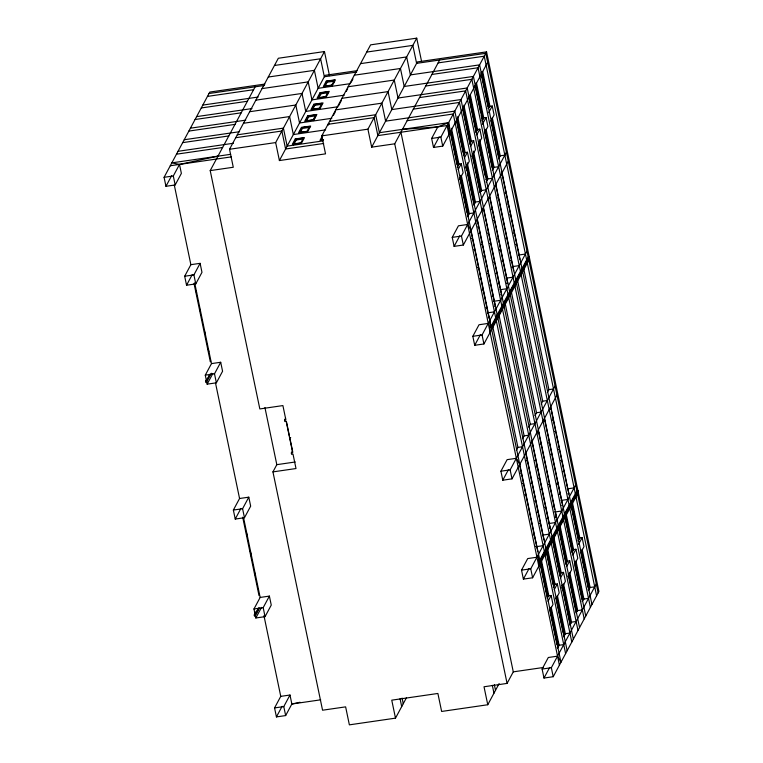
<?xml version="1.0" encoding="UTF-8"?>
<svg xmlns="http://www.w3.org/2000/svg" width="763" height="763" viewBox="0 0 763 763"><rect width="100%" height="100%" fill="white"/><g stroke="black" fill="none" stroke-linecap="round" stroke-linejoin="round"><path stroke-width="1.14" d="M230.645 154.317L171.828 162.862L179.505 164.407L181.375 173.401L175.175 184.961L165.952 186.306L164.083 177.312L209.787 92.065L264.904 84.064M165.952 186.306L171.637 175.709M175.175 184.961L173.306 175.967L179.505 164.407L217.96 156.157M406.345 697.926L395.501 718.145L349.368 724.85L345.629 706.862L322.558 710.21L272.944 471.887L296.006 468.539L293.011 454.147L291.628 454.347L291.342 453.003L292.725 452.802L286.173 421.319L284.79 421.529L284.513 420.175L285.896 419.974L282.901 405.582L259.83 408.939L210.207 170.607L255.147 86.81M210.207 170.607L233.278 167.259L229.529 149.271L278.333 58.255L324.466 51.55L329.482 75.661M190.874 264.675L200.106 263.34L201.976 272.334L195.776 283.893L186.553 285.228L184.675 276.235L190.874 264.675L174.307 185.123M186.553 285.228L192.228 274.632M195.776 283.893L193.907 274.899L200.106 263.34M421.51 61.116L416.722 38.15L370.599 44.855L321.795 135.871L325.534 153.859L279.401 160.564L275.662 142.576L324.466 51.55M279.401 160.564L325.114 75.318L357.408 70.625M293.421 143.93L296.015 139.095L303.397 138.027L300.803 142.862L293.421 143.93L293.612 144.836L296.206 139.991L296.015 139.095M302.215 127.535L299.621 132.381L307.003 131.303L309.597 126.467L302.215 127.535L302.406 128.432L300.326 132.304M308.414 115.976L305.82 120.821L313.202 119.743L315.796 114.908L308.414 115.976L308.605 116.882L306.526 120.754M314.614 104.417L312.019 109.262L319.401 108.184L321.996 103.348L314.614 104.417L314.795 105.323L312.725 109.195M320.813 92.857L318.219 97.702L325.591 96.634L328.195 91.789L320.813 92.857L320.994 93.763L318.924 97.635M327.003 81.307L327.193 82.204L324.599 87.039L324.409 86.143L327.003 81.307L334.385 80.229L333.536 83.062M331.981 85.971L331.791 85.075L334.385 80.229M313.383 120.649L314.947 117.74M322.93 134.917L320.021 140.335L323.483 139.839M328.157 125.17L329.13 123.358M333.383 115.413L335.329 111.799M338.619 105.666L341.519 100.249M346.268 91.398L347.718 88.689M351.009 82.547L352.945 78.932M322.139 137.979L321.099 139.915L323.207 139.61M210.712 361.052L210.33 361.776L194.002 283.369M211.475 363.608L220.698 362.263L222.577 371.257L216.377 382.816L207.145 384.161L205.276 375.167L211.475 363.608L194.67 282.892M211.332 373.241L206.678 381.91L205.762 382.044L206.601 379.221M205.762 382.044L209.892 374.337M210.111 374.271L206.496 381.014L205.571 381.147M207.145 384.161L212.829 373.565M216.377 382.816L214.498 373.822L220.698 362.263M439.66 60.01L394.729 143.806L371.667 147.164L367.919 129.176L416.722 38.15M371.667 147.164L417.371 61.917L486.565 51.865L598.917 591.468L553.213 676.714L543.99 678.049L542.111 669.056L548.311 657.496L557.534 656.161L560.958 662.265L448.606 122.662L379.411 132.714L375.663 114.727L329.54 121.422M487.662 62.308L442.731 146.105L433.508 147.44L431.639 138.446L437.828 126.887L448.606 122.662L448.93 134.546M239.563 498.506L248.786 497.171L250.665 506.165L244.465 517.715L235.233 519.059L233.364 510.065L239.563 498.506L215.528 383.093M284.513 420.175L285.62 418.105M433.508 147.44L439.192 136.844M235.233 519.059L240.917 508.463M442.731 146.105L440.861 137.111L486.565 51.865M244.465 517.715L242.586 508.73L248.786 497.171M272.944 471.887L276.816 464.667L264.923 407.537M291.342 453.003L292.382 451.076M469.483 143.225L470.418 141.479L463.313 107.364M475.673 131.665L476.608 129.92L469.503 95.804M481.873 120.106L482.807 118.37L475.702 84.245M488.072 108.546L489.007 106.81L481.901 72.685M457.275 167.24L458.945 164.121L451.477 128.279M463.465 155.681L465.144 152.571L457.676 116.72M469.665 144.121L471.334 141.012L463.875 105.16M475.864 132.562L477.533 129.452L470.313 94.765M482.063 121.012L483.732 117.893L476.513 83.205M482.712 71.646L489.932 106.334L489.35 107.421L481.882 71.569M458.153 169.567L461.253 163.787L458.945 164.121M464.343 158.008L467.442 152.228L465.144 152.571M470.542 146.458L473.642 140.678L471.334 141.012M476.741 134.898L479.841 129.119L477.533 129.452M482.426 124.302L486.041 117.559L483.732 117.893M488.625 112.743L492.24 106L489.932 106.334M459.507 179.524L463.122 172.781L461.253 163.787M465.707 167.965L469.321 161.222L467.442 152.228M471.896 156.405L475.521 149.672L473.642 140.678M478.611 143.892L481.711 138.113L479.841 129.119M484.81 132.333L487.91 126.553L486.041 117.559M491.01 120.773L494.109 114.994L492.24 106M508.263 161.231L463.332 245.028L454.109 246.373L452.23 237.379L458.429 225.819L467.652 224.475L471.076 230.579M260.164 597.439L269.387 596.094L271.256 605.088L265.057 616.647L255.834 617.982L253.965 608.988L260.164 597.439L243.597 517.877M467.385 215.805L468.32 214.06L460.499 176.53M473.585 204.246L474.519 202.5L466.698 164.97M479.774 192.686L480.709 190.95L472.898 153.411M467.566 216.702L469.245 213.592L461.3 175.433M473.766 205.142L475.435 202.033L467.252 162.719M473.451 151.16L481.634 190.473L481.052 191.561L473.108 153.401M486.165 182.033L487.834 178.914L479.65 139.6M492.364 170.473L494.033 167.355L486.088 129.195M498.554 158.914L500.232 155.795L492.288 117.636M259.496 608.035L255.367 615.741L254.441 615.875L254.26 614.968L256.32 611.115M254.441 615.875L258.571 608.168M258.791 608.092L255.176 614.835L254.26 614.968M454.109 246.373L459.784 235.777M255.834 617.982L261.518 607.396M463.332 245.028L461.462 236.034L506.394 152.238M265.057 616.647L263.187 607.653L269.387 596.094M528.864 260.154L483.933 343.96L474.7 345.296L472.831 336.302L479.03 324.742L488.253 323.407M280.755 696.361L289.988 695.026L291.857 704.011L285.658 715.57L276.435 716.915L274.556 707.921L280.755 696.361L263.95 615.655M506.718 283.416L507.796 282.997L506.87 283.13M474.7 345.296L480.385 334.699M276.435 716.915L282.11 706.319M483.933 343.96L482.054 334.967L526.985 251.161M285.658 715.57L283.788 706.576L289.988 695.026M494.31 321.481L491.21 327.26L492.135 327.127L529.474 257.484L528.397 257.913L576.895 490.838L577.81 490.704L578.001 491.601L577.076 491.734M498.439 313.774L501.539 307.994M505.154 301.251L507.738 296.435M511.353 289.692L513.928 284.876M515.807 280.126L516.732 279.992L516.923 280.889L515.998 281.022L520.128 273.326M438.115 62.9L484.247 56.204L526.661 259.897L527.576 259.763L527.767 260.669L526.842 260.803L522.197 269.473L523.122 269.339L522.932 268.433L522.006 268.566M491.944 326.23L529.284 256.587L528.358 256.721L491.019 326.364L491.944 326.23L492.135 327.127M556.952 395.062L512.021 478.859L502.788 480.194L500.919 471.2L507.118 459.65L516.341 458.305L519.765 464.409M516.379 450.304L517.924 447.414L492.679 326.173M522.579 438.744L524.124 435.864L498.878 314.614M528.769 427.194L530.323 424.304L505.077 303.054M534.968 415.635L536.523 412.745L511.277 291.495M541.167 404.075L542.712 401.185L517.476 279.935M547.367 392.516L548.912 389.626L523.666 268.385M502.788 480.194L508.473 469.598M512.021 478.859L510.142 469.865L555.073 386.068M577.543 493.985L532.612 577.782L523.389 579.127L521.52 570.133L527.71 558.573L536.942 557.228M537.886 551.496L534.405 535.826M544.086 539.937L542.951 535.512M555.407 517.247L556.485 516.828L555.559 516.961M523.389 579.127L529.074 568.53M532.612 577.782L530.743 568.788L575.674 484.991M547.128 547.605L550.743 540.862L571.802 642.036M554.873 533.156L555.903 531.229M559.517 524.486L562.617 518.706M565.717 512.927L568.817 507.147M571.802 503.16L570.886 503.294L573.461 498.477M576.561 492.698L575.531 494.624L576.456 494.491L576.265 493.594L575.34 493.728L526.842 260.803M540.633 560.052L577.972 490.418L577.047 490.552L539.708 560.185L540.633 560.052L548.244 596.895L548.826 595.808L541.358 559.966M395.501 718.145L391.753 700.167L437.886 693.462L441.634 711.45L487.767 704.745L499.126 683.562M546.966 598.02L547.901 596.284L540.557 561.024M565.555 563.352L566.489 561.606L559.155 526.346M571.754 551.792L572.689 550.047L565.583 515.922M577.953 540.233L578.888 538.487L571.783 504.372M553.347 587.367L555.025 584.248L547.557 548.406M559.546 575.807L561.215 572.689L553.757 536.847M565.745 564.248L567.414 561.129L559.956 525.287M571.945 552.689L573.614 549.579L566.146 513.728M578.144 541.129L579.813 538.02L572.345 502.168M548.034 601.254L551.134 595.474L548.826 595.808M554.224 589.694L557.324 583.914L555.025 584.248M560.423 578.135L563.523 572.355L561.215 572.689M566.623 566.575L569.723 560.795L567.414 561.129M572.822 555.016L575.922 549.236L573.614 549.579M578.507 544.42L582.121 537.686L579.813 538.02M487.767 704.745L484.019 686.767L507.08 683.41L513.28 671.85L400.928 132.247M549.904 610.247L553.003 604.468L551.134 595.474M556.103 598.688L559.203 592.908L557.324 583.914M561.778 588.092L565.402 581.349L563.523 572.355M567.977 576.532L571.592 569.789L569.723 560.795M574.692 564.01L577.791 558.23L575.922 549.236M580.891 552.45L583.991 546.67L582.121 537.686M557.267 647.491L558.201 645.746L550.381 608.206M563.466 635.932L564.401 634.187L556.58 596.656M569.656 624.372L570.59 622.627L562.779 585.097M575.855 612.813L576.79 611.068L568.979 573.538M582.055 601.254L582.989 599.508L575.178 561.978M588.254 589.694L589.189 587.949L581.368 550.419M557.448 648.388L559.126 645.269L551.182 607.119M563.647 636.828L565.316 633.71L557.371 595.56M569.847 625.269L571.516 622.16L563.571 584M569.77 572.441L577.715 610.6L577.133 611.678L569.188 573.518M575.97 560.881L583.914 599.041L583.333 600.119L575.388 561.969M588.435 590.591L590.114 587.481L582.169 549.322M543.99 678.049L549.665 667.453M553.213 676.714L551.344 667.72L596.275 583.924M300.012 702.265L291.857 704.011L320.689 699.824M274.461 65.475L320.594 58.77L324.342 76.758L356.626 72.075M366.726 52.075L412.85 45.37L416.598 63.358L485.793 53.315L528.206 257.007L529.131 256.873L529.312 257.78L528.397 257.913M268.261 77.034L314.394 70.33L318.142 88.317L350.427 83.625M360.527 63.634L406.66 56.929L410.399 74.917L479.593 64.865L570.886 503.294M209.014 93.515L264.37 85.475M207.46 96.405L253.593 89.7M262.071 88.594L308.195 81.889L311.943 99.877L344.237 95.184M354.328 75.194L400.461 68.489L404.199 86.477L473.394 76.424L515.998 281.022M327.193 82.204L334.576 81.126M324.409 86.143L331.791 85.075M202.815 105.075L258.171 97.035M201.27 107.965L247.393 101.26M431.915 74.459L478.048 67.754L520.461 271.456L521.387 271.323L521.568 272.219L520.643 272.362L569.141 505.287L570.066 505.154L570.257 506.05L569.332 506.184M255.872 100.153L301.995 93.448L305.744 111.436L338.038 106.744M348.128 86.753L394.261 80.048L398.009 98.036L467.204 87.983L509.798 292.582L510.724 292.448L510.533 291.552L509.617 291.685M320.994 93.763L327.327 92.838M196.616 116.625L251.971 108.584M195.07 119.514L241.194 112.819M249.673 111.713L295.806 105.008L299.544 122.996L331.838 118.303M341.929 98.313L388.062 91.608L391.81 109.595L461.005 99.543L503.599 304.141L504.524 304.008L504.343 303.111L503.418 303.245M425.716 86.019L471.849 79.314L514.262 283.016L515.187 282.882L515.368 283.779L514.453 283.912M314.795 105.323L321.128 104.397M190.416 128.184L245.772 120.144M188.871 131.074L235.004 124.379M419.516 97.578L465.649 90.873L508.063 294.575L508.988 294.442L509.179 295.338L508.253 295.472M243.473 123.263L289.606 116.567L293.354 134.555L325.639 129.863M335.739 109.862L381.862 103.167L385.611 121.155L454.805 111.102L545.907 548.635L546.823 548.502L554.443 585.335M308.605 116.882L315.987 115.804M184.226 139.743L239.582 131.703M182.672 142.633L228.805 135.938M413.327 109.138L459.45 102.433L501.863 306.135L502.788 306.001L502.979 306.898L502.054 307.031M237.274 134.822L283.407 128.127L287.155 146.114L322.902 140.917M235.729 137.712L281.862 131.017L285.6 149.004L323.665 143.473M327.985 124.312L374.118 117.616L377.866 135.604L447.061 125.552L559.413 665.155M302.406 128.432L309.788 127.364M178.027 151.303L233.383 143.263M489.007 106.81L488.082 106.944L480.976 72.819M176.472 154.193L222.605 147.497M407.127 120.697L453.26 113.992L495.673 317.694L496.589 317.561L496.78 318.457L495.855 318.591L544.353 551.525L545.278 551.382L545.469 552.288M229.529 149.271L275.662 142.576M321.795 135.871L367.919 129.176M296.206 139.991L303.588 138.923M481.882 118.503L482.807 118.37M170.273 165.752L231.399 156.873M475.692 130.053L476.608 129.92M164.083 177.312L173.306 175.967M431.639 138.446L440.861 137.111M500.232 155.795L504.839 155.127M494.033 167.355L498.64 166.687M501.367 175.089L502.292 174.956L501.701 172.123M487.834 178.914L492.45 178.246M485.983 179.524L486.908 179.391L479.097 141.851M495.168 186.649L496.093 186.515M481.634 190.473L486.25 189.806M480.709 190.95L479.793 191.084L472.211 154.679M505.068 192.848L505.993 192.715M497.514 197.894L498.439 197.76L495.502 183.683M475.435 202.033L480.051 201.365M474.519 202.5L473.594 202.634L467.433 173.067M507.405 204.093L508.33 203.959L502.483 175.852M482.96 210.664L483.885 210.531L483.303 207.746M491.315 209.453L492.24 209.32M469.245 213.592L473.852 212.915M467.395 214.193L468.32 214.06M509.655 214.889L510.581 214.756M493.651 220.688L494.577 220.555L491.067 203.692M477.752 226.945L478.668 226.811L477.504 221.194M184.675 276.235L193.907 274.899M452.23 237.379L461.462 236.034M479.107 233.468L480.032 233.335M487.643 233.144L488.568 233.011L487.214 226.497M471.553 238.504L472.478 238.371L470.714 229.911M513.451 233.096L514.367 232.963M497.447 238.905L498.373 238.771L497.104 232.696M505.888 238.132L506.813 237.999L504.782 228.242M481.443 244.704L482.369 244.57M489.798 243.492L490.723 243.359L489.55 237.732M473.89 249.749L474.815 249.615L472.659 239.267M515.788 244.341L516.713 244.208L515.349 237.684M499.698 249.692L500.614 249.558M499.879 250.598L500.805 250.464L499.45 243.941M483.79 255.948L484.715 255.815L483.351 249.291M518.516 255.061L525.44 254.05M493.68 262.148L494.605 262.014L490.905 244.255M502.035 260.936L502.96 260.803M510.571 260.622L511.496 260.488L509.341 250.14M477.59 267.508L478.515 267.374M512.326 266.621L519.241 265.61M511.935 267.136L512.85 267.002L511.687 261.385M487.49 273.707L488.406 273.574M496.026 273.392L496.951 273.259L495.588 266.735M479.927 278.753L480.852 278.619L479.593 272.544M506.127 278.18L513.041 277.169M489.827 284.952L490.752 284.818L487.242 267.956M498.182 283.741L499.097 283.598M482.273 289.988L483.198 289.854M499.927 289.73L506.851 288.729M500.671 294.69L501.596 294.556L497.934 277.98M492.164 296.197L493.089 296.063L491.734 289.539M493.728 301.29L500.652 300.288M494.472 306.249L495.397 306.116L494.071 300.784M485.974 307.756L486.889 307.623M487.528 312.849L494.453 311.848M497.218 314.804L498.144 314.671L498.325 315.567L497.409 315.701M488.282 317.809L489.197 317.675L487.872 312.344M205.276 375.167L214.498 373.822M472.831 336.302L482.054 334.967M548.912 389.626L553.528 388.958M290.713 437.542L289.797 437.676L292.696 451.61M542.712 401.185L547.329 400.518M550.056 408.92L550.981 408.787M536.523 412.745L541.129 412.068M544.048 421.376L544.963 421.243L544.391 418.458M552.393 420.165L553.318 420.022M530.323 424.304L534.939 423.627M276.816 464.667L295.262 461.987M537.848 432.936L538.773 432.802M554.739 431.4L555.655 431.267L551.363 410.628M524.124 435.864L528.74 435.187M517.924 447.414L522.541 446.746M540.185 444.18L541.11 444.047L539.756 437.523M548.54 442.96L549.465 442.826M558.526 449.617L559.451 449.483L558.192 443.408M550.876 454.204L551.802 454.071L548.292 437.209M526.432 460.776L527.357 460.642M534.977 460.461L535.893 460.318L533.747 449.979M560.776 460.404L561.702 460.27L560.528 454.653M233.364 510.065L242.586 508.73M500.919 471.2L510.142 469.865M536.332 466.975L537.257 466.842M520.423 473.232L521.348 473.098L519.994 466.575M563.113 471.648L564.038 471.515L561.883 461.167M538.668 478.22L539.594 478.086M522.579 483.57L523.504 483.437M531.115 483.256L532.04 483.122L529.884 472.783M548.568 484.419L549.494 484.286M556.923 483.208L557.839 483.074M557.104 484.104L558.03 483.971L556.675 477.447M541.015 489.465L541.94 489.321L540.671 483.256M524.915 494.815L525.841 494.682L523.885 485.287M567.205 488.892L574.129 487.881M577.238 491.448L578.154 491.315L540.814 560.958L539.889 561.091L546.089 549.532L567.157 650.705M559.26 494.443L560.185 494.31M567.949 493.842L568.874 493.709L566.566 483.656M534.815 501.014L535.74 500.881M561.005 500.442L567.93 499.441M570.695 502.397L571.621 502.264L579.231 539.098M544.715 507.223L545.631 507.09M561.759 505.402L562.674 505.268L558.22 484.915M553.251 506.909L554.167 506.775L552.813 500.251M537.152 512.259L538.077 512.126L534.472 494.815M554.815 512.002L561.73 511M564.496 513.957L565.421 513.823L565.602 514.72L564.687 514.853M547.052 518.468L547.977 518.335L544.467 501.463M563.132 517.743L564.057 517.61L563.867 516.713L562.951 516.847L514.92 286.163M539.498 523.504L540.423 523.37L538.268 513.022M548.616 523.561L555.531 522.56M558.297 525.516L559.222 525.383L566.833 562.217M558.487 526.413L559.413 526.279M549.36 528.521L550.285 528.387L548.959 523.056M556.933 529.303L557.858 529.169L557.677 528.273L556.752 528.406L508.721 297.723M533.299 535.063L534.224 534.93L533.051 529.303M542.417 535.121L549.331 534.119M552.097 537.076L553.022 536.942L560.633 573.776M577.963 538.621L578.888 538.487M535.636 546.298L536.561 546.165M536.217 546.68L543.142 545.679M566.489 561.606L565.574 561.74L558.936 529.894M253.965 608.988L263.187 607.653M521.52 570.133L530.743 568.788M590.114 587.481L594.72 586.814M589.189 587.949L588.263 588.092L584.944 572.164M547.901 596.284L546.976 596.418L539.87 562.293M583.914 599.041L588.521 598.364M582.989 599.508L582.064 599.642L574.959 565.526M577.715 610.6L582.331 609.923M576.79 611.068L575.865 611.201L568.292 574.806M571.516 622.16L576.132 621.483M569.675 622.761L570.59 622.627M565.316 633.71L569.932 633.042M563.475 634.32L564.401 634.187M559.126 645.269L563.733 644.601M513.28 671.85L543.266 667.501M274.556 707.921L283.788 706.576M542.111 669.056L551.344 667.72M402.483 129.357L437.828 126.887M577.324 492.898L598.144 592.918M575.998 496.875L596.599 595.808M491.706 118.723L499.651 156.882M581.587 550.409L589.532 588.559M491.486 118.732L499.307 156.272L498.382 156.405L491.038 121.145M571.353 505.545L591.945 604.468M508.53 204.904L509.121 207.736M509.312 208.68L513.013 226.439M513.203 227.345L515.159 236.74M516.904 245.152L517.495 247.985M517.695 248.929L519.05 255.443M519.25 256.387L519.841 259.229M550.581 406.898L551.163 409.683M555.845 432.163L558.001 442.511M559.67 450.513L560.309 453.613M564.229 472.411L566.375 482.76M571.096 505.64L577.725 537.486M580.92 552.832L584.477 569.885M569.799 508.435L590.4 607.358M475.692 83.129L483.151 118.98M485.506 130.282L493.451 168.442M565.812 515.969L573.032 550.657M485.297 130.292L493.108 167.831L492.183 167.965L489.579 155.452M516.465 283.273L585.746 616.027M498.62 198.657L500.776 208.995M500.967 209.901L504.572 227.212M507.004 238.905L509.159 249.243M513.051 267.947L513.642 270.779M545.163 422.187L545.755 425.02M545.955 425.964L547.309 432.487M547.5 433.432L548.092 436.264M551.992 454.967L555.683 472.726M555.884 473.67L556.475 476.503M475.015 85.513L480.7 112.81M481.176 115.089L481.653 117.359M484.848 132.705L489.102 153.172M564.897 517.2L571.764 550.18M563.599 519.994L584.2 618.917M469.731 95.842L476.951 130.53M479.307 141.842L487.252 180.001M510.266 294.833L579.556 627.587M489.503 196.186L490.084 198.971M490.285 199.916L490.867 202.748M494.767 221.461L496.923 231.799M498.582 239.801L499.231 242.901M501.005 251.409L505.297 272.048M505.488 272.944L507.643 283.283M538.583 431.906L539.555 436.579M541.31 444.991L541.902 447.824M542.092 448.768L543.447 455.282M543.647 456.226L544.238 459.059M544.439 460.003L545.793 466.527M546.003 467.557L551.83 495.53M552.03 496.475L552.622 499.307M554.367 507.719L554.758 509.608M555.159 511.496L556.322 517.114M468.825 97.073L475.454 128.918M478.887 145.399L485.278 176.11M557.41 531.553L578.001 630.476M463.532 107.402L470.752 142.09M562.989 585.078L570.934 623.237M552.956 537.905L560.3 573.166L559.374 573.299L552.746 541.453M504.076 306.392L573.356 639.146M484.085 211.475L486.231 221.775M486.422 222.72L487.013 225.552M488.768 233.955L489.35 236.788M494.805 262.958L495.397 265.791M497.142 274.203L497.734 277.036M531.792 440.623L533.556 449.083M536.084 461.224L540.452 482.226M542.121 490.228L544.277 500.566M548.168 519.279L548.759 522.111M462.864 109.767L469.493 141.613M561.854 585.231L569.436 621.626M551.659 540.729L551.477 539.832L550.552 539.966L502.521 309.282M457.333 118.961L464.562 153.649M466.908 164.961L474.853 203.111M556.79 596.637L564.734 634.797M457.113 118.923L464.219 153.039M546.756 549.465L554.1 584.725L553.175 584.859L546.07 550.733M478.859 227.708L483.16 248.347M484.925 256.845L487.052 267.06M490.943 285.763L491.534 288.595M493.289 297.007L493.88 299.84M525.602 452.182L529.703 471.877M532.231 484.019L534.262 493.775M540.605 524.267L542.76 534.605M456.665 121.327L463.294 153.172M466.012 166.239L466.966 170.788M555.893 597.925L563.237 633.185M544.544 552.422L565.612 653.595M451.143 130.521L458.363 165.209M460.471 175.356L468.663 214.67M550.6 608.197L558.545 646.356M450.914 130.473L458.019 164.598L457.094 164.732L449.989 130.607M475.006 250.512L477.152 260.851M477.342 261.757L479.374 271.514M481.043 279.516L485.535 301.099M485.726 301.995L487.681 311.399M519.403 463.742L519.794 465.63M521.549 474.042L522.13 476.875M522.331 477.819L523.685 484.343M526.031 495.578L528.273 506.374M528.463 507.271L529.732 513.346M529.923 514.291L530.514 517.123M530.714 518.067L532.069 524.582M532.269 525.526L532.851 528.358M459.812 177.798L467.156 213.058M549.694 609.484L557.038 644.745M394.729 143.806L507.08 683.41M494.338 684.678L495.511 690.305M492.326 685.317L493.957 693.195M328.195 91.789L328.376 92.685M325.591 96.634L325.782 97.53M319.401 108.184L319.583 109.09M402.082 698.078L403.245 703.705M400.06 698.727L401.7 706.595M286.516 421.929L289.415 435.873M196.072 290.722L196.549 293.021M199.916 309.168L200.392 311.476M204.474 331.075L204.951 333.383M208.318 349.521L208.795 351.829M246.439 532.622L246.916 534.92M250.283 551.067L251.475 556.828M254.842 572.975L255.319 575.283M242.691 517.2L259.019 595.598M538.487 554.348L538.812 566.222M489.808 320.517L490.123 332.401M295.252 138.942L292.343 144.36L301.576 143.015L304.475 137.598L295.252 138.942M301.452 127.383L298.543 132.8L307.766 131.455L310.675 126.038L301.452 127.383M307.651 115.823L304.742 121.241L313.965 119.905L316.874 114.479L307.651 115.823M313.841 104.264L310.942 109.681L320.164 108.346L323.073 102.929L313.841 104.264M320.04 92.704L317.141 98.122L326.364 96.787L329.263 91.369L320.04 92.704M326.24 81.145L323.331 86.562L332.563 85.227L335.462 79.81L326.24 81.145"/></g></svg>
